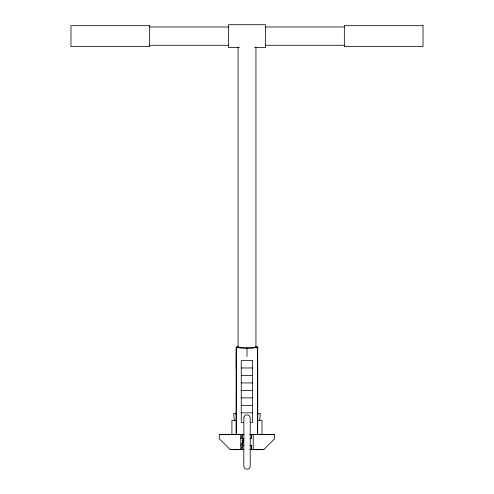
<?xml version="1.0" encoding="UTF-8"?>
<svg xmlns="http://www.w3.org/2000/svg" width="494" height="494" viewBox="0 0 494 494"><rect width="100%" height="100%" fill="white"/><g stroke="black" fill="none" stroke-linecap="round" stroke-linejoin="round"><path stroke-width="0.74" d="M236.268 348.4L236.206 434.627L236.268 348.4L236.206 369.339M257.115 450.127L257.189 449.237M259.714 420.369L260.319 413.478L257.275 413.478M243.882 434.578L219.293 434.646L219.293 438.734L230.031 449.435L240.769 449.398L242.344 445.681L243.721 439.833M242.344 434.646L240.769 438.369L244.067 438.369M240.769 445.681L243.764 439.036M263.858 449.472L250.02 449.46L263.858 449.472L274.602 438.734L274.602 434.578L249.97 434.609L274.602 434.578M243.517 422.518L241.245 422.524L241.245 360.497L252.625 360.497L252.588 422.512L250.316 422.512M219.293 434.646L244.005 434.615M149.663 26.985L228.512 26.985M265.488 26.985L344.337 26.985M149.663 45.269L228.512 45.269M265.488 45.269L344.337 45.269M239.3 47.548L228.512 47.548L228.512 24.7L265.488 24.7L265.488 47.548L254.7 47.548M241.245 367.974L252.625 367.974M241.245 375.452L252.619 375.452M241.245 382.924L252.613 382.924M241.245 390.402L252.607 390.408M241.245 397.874L252.601 397.88M241.245 405.352L252.595 405.352M241.245 412.83L252.595 412.83M236.725 413.478L233.681 413.478L234.286 420.369M236.206 420.308L231.914 420.308L231.914 434.627M257.615 420.308L261.981 420.308L261.981 434.59M249.945 438.369L251.662 438.369L251.662 434.578M242.344 445.681L244.067 445.681M249.945 445.681L251.662 445.681L251.662 449.472M242.344 449.398L240.769 449.398L240.769 434.646L242.344 434.578L242.344 449.398L243.882 449.41M230.031 449.435L243.869 449.454M236.811 449.237L236.885 450.127M257.683 369.598L257.615 348.4L257.615 434.627M257.683 369.524L257.707 420.289M257.683 348.233L257.683 434.596M255.935 47.109L255.935 347.239M253.243 434.578L253.243 449.472M251.545 434.578L251.545 438.302M251.545 445.001L251.545 449.472M247 348.097L247 356.514M238.065 47.109L238.065 347.239M257.788 414.355A11.171 0.858 0 0 1 257.788 414.799M236.212 414.799A11.171 0.858 0 0 1 236.212 414.355M255.552 346.689A11.171 0.858 0 0 1 254.663 347.862A11.171 0.858 0 0 1 239.337 347.862A11.171 0.858 0 0 1 238.448 346.689M255.633 347.06A8.935 0.685 0 0 1 247 347.924A8.935 0.685 0 0 1 238.367 347.06M243.888 417.134L243.777 466.077C243.622 470.214 250.378 470.214 250.223 466.077L250.223 417.967C250.384 414.343 244.672 413.589 243.888 417.134M149.663 25.676L70.982 25.676L70.982 46.572L149.663 46.572L149.663 25.676M423.018 25.676L344.337 25.676L344.337 46.572L423.018 46.572L423.018 25.676"/></g></svg>
